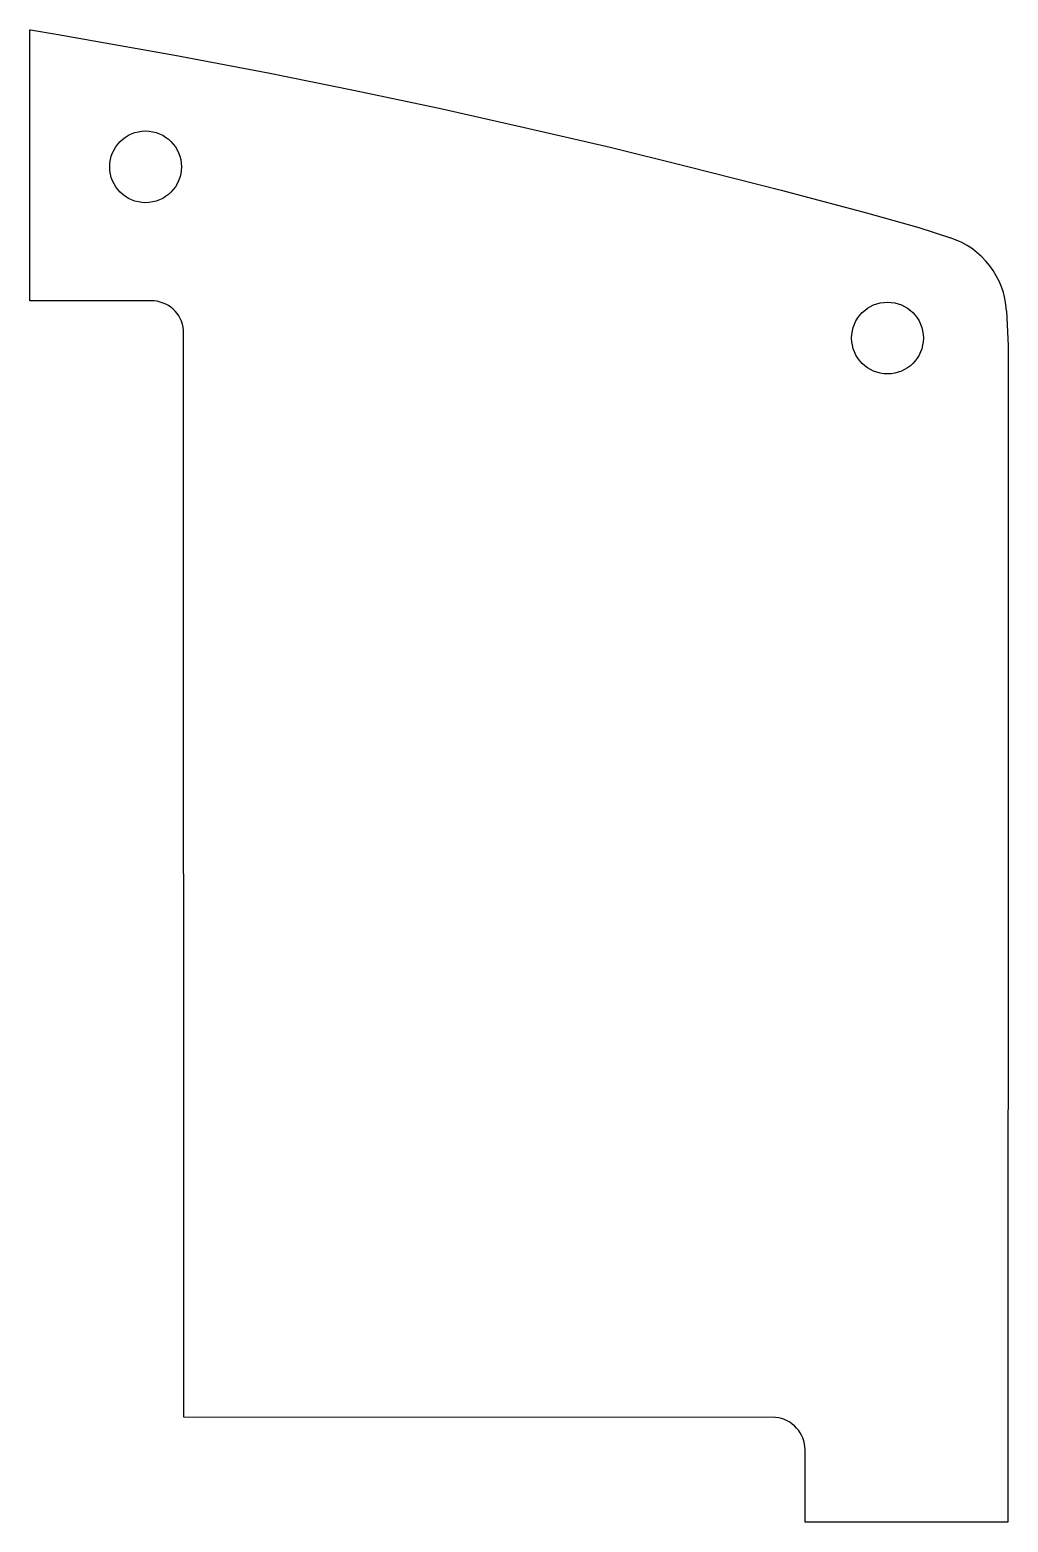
# Model space of a CAD drawing. Header units: millimetres. Extents: x 166.3 to 196.3, y -62.7 to -16.9.
import ezdxf

# ---------------------------------------------------------------- set-up
doc = ezdxf.new("R2010")
doc.units = ezdxf.units.MM

msp = doc.modelspace()

# ---------------------------------------------------------------- linework, layer by layer
for p, q in [((166.301, -25.241), (166.301, -16.934)), ((166.301, -16.934), (166.324, -16.937)), ((166.324, -16.937), (167.168, -17.079)), ((167.168, -17.079), (169.075, -17.41)), ((169.075, -17.41), (170.744, -17.712)), ((170.744, -17.712), (173.604, -18.256)), ((173.604, -18.256), (176.227, -18.784)), ((176.227, -18.784), (178.849, -19.34)), ((178.849, -19.34), (181.471, -19.924)), ((181.471, -19.924), (184.093, -20.537)), ((184.093, -20.537), (186.477, -21.12)), ((186.477, -21.12), (189.337, -21.85)), ((189.337, -21.85), (191.96, -22.55)), ((191.96, -22.55), (193.558, -22.992)), ((193.558, -22.992), (194.527, -23.314)), ((170.02, -25.242), (166.301, -25.241)), ((196.248, -25.554), (196.299, -26.622)), ((171.021, -59.482), (171.015, -26.144)), ((196.299, -26.622), (196.299, -49.855)), ((196.299, -49.855), (196.291, -50.241)), ((196.291, -50.241), (196.286, -62.699)), ((189.168, -59.488), (171.021, -59.482)), ((190.071, -62.699), (190.07, -60.483)), ((196.286, -62.699), (190.071, -62.699))]:
    msp.add_line(p, q)
for centre in [(169.85, -21.135), (192.6, -26.385)]:
    msp.add_circle(centre, 1.1)
for centre, radius, start, end in [((193.749, -25.692), 2.502, 3.1509, 71.8886), ((170.02, -26.242), 1, 5.625, 90), ((189.07, -60.483), 1, 0, 84.375)]:
    msp.add_arc(centre, radius, start, end)

doc.saveas('drawing.dxf')
